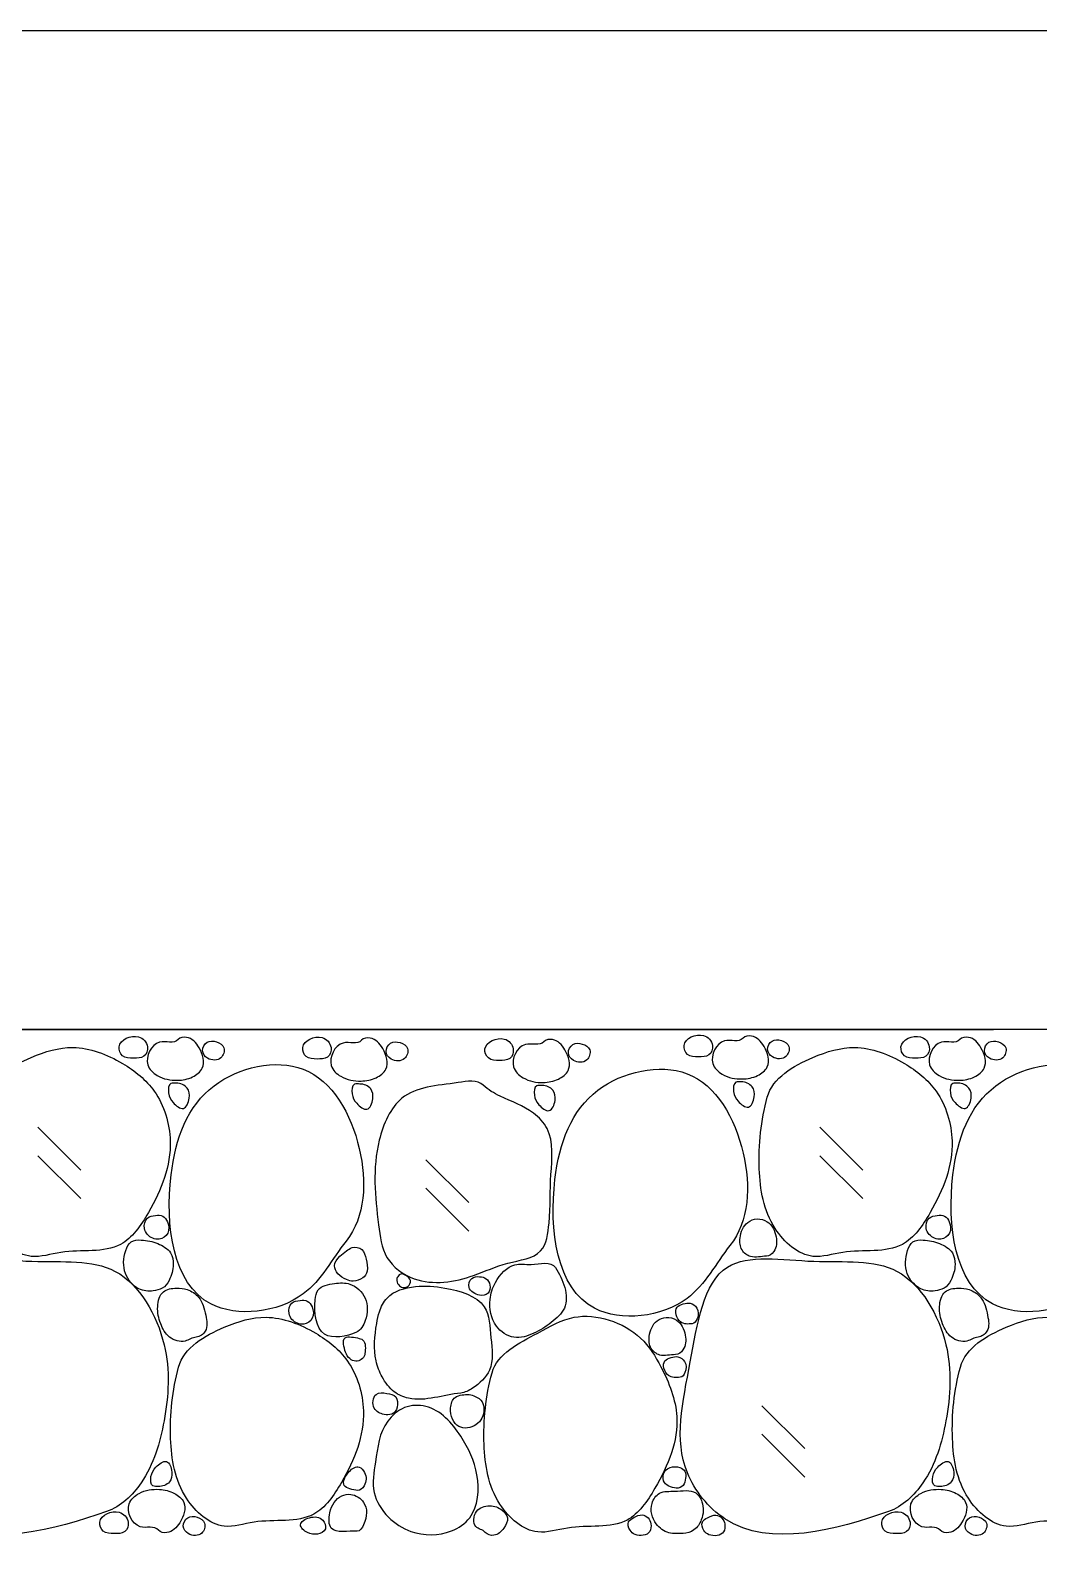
# Model space of a CAD drawing. Header units: metres. Extents: x -81 to 2721, y -139 to -12.
# Drawn here: x 996.509 to 999.348, y -38.815 to -34.522 of the extents above; entities that cross this region are included whole.
import ezdxf

# ---------------------------------------------------------------- set-up
doc = ezdxf.new("R2010")
doc.units = ezdxf.units.M
doc.header["$MEASUREMENT"] = 0
for name, color, linetype in [('HT', 15, 'Continuous'), ('PLAN', 6, 'Continuous'), ('SECTION', 2, 'Continuous')]:
    doc.layers.add(name, color=color, linetype=linetype)

msp = doc.modelspace()

# ---------------------------------------------------------------- linework, layer by layer
msp.add_lwpolyline([(941.2015, -90.9223), (941.2015, -34.5223), (1019.8015, -34.5223), (1019.8015, -77.6862), (997.276, -77.6862), (997.2761, -84.9854), (989.0881, -84.9854), (989.0881, -90.9223)], close=True)
at = {"layer": 'HT'}
for p, q in [((996.5302, -37.6088), (996.6511, -37.7298)), ((996.5302, -37.6088), (996.6511, -37.7298)), ((998.7321, -37.6088), (998.8531, -37.7298)), ((998.7321, -37.6088), (998.8531, -37.7298)), ((996.5302, -37.6893), (996.6511, -37.8102)), ((996.5302, -37.6893), (996.6511, -37.8102)), ((997.6225, -37.7005), (997.7434, -37.8214)), ((997.6225, -37.7005), (997.7434, -37.8214)), ((998.7321, -37.6893), (998.8531, -37.8102)), ((998.7321, -37.6893), (998.8531, -37.8102)), ((997.6225, -37.7809), (997.7434, -37.9019)), ((997.6225, -37.7809), (997.7434, -37.9019)), ((998.5692, -38.3929), (998.6902, -38.5138)), ((998.5692, -38.3929), (998.6902, -38.5138)), ((998.5692, -38.4733), (998.6902, -38.5943)), ((998.5692, -38.4733), (998.6902, -38.5943))]:
    msp.add_line(p, q, dxfattribs=at)
at = {"layer": 'PLAN', "color": 1}
for p, q in [((985.734, -37.3339), (999.2211, -37.3339)), ((986.1172, -37.3339), (999.2211, -37.3339)), ((1002.208, -37.3339), (986.1172, -37.3339))]:
    msp.add_line(p, q, dxfattribs=at)
at = {"layer": 'SECTION', "color": 8}
for points, start_tangent, end_tangent in [([(996.3823, -37.5248), (996.3599, -37.7263), (996.4047, -37.8943), (996.511, -37.9727), (996.5949, -37.9615), (996.7628, -37.9391), (996.8412, -37.8495), (996.9027, -37.6479), (996.8579, -37.508), (996.7684, -37.4296), (996.6285, -37.3848), (996.511, -37.4128), (996.3823, -37.5248)], (-0.266055, -0.963958), (-0.266055, -0.963958)), ([(996.3823, -37.5248), (996.3599, -37.7263), (996.4047, -37.8943), (996.511, -37.9727), (996.5949, -37.9615), (996.7628, -37.9391), (996.8412, -37.8495), (996.9027, -37.6479), (996.8579, -37.508), (996.7684, -37.4296), (996.6285, -37.3848), (996.511, -37.4128), (996.3823, -37.5248)], (-0.266055, -0.963958), (-0.266055, -0.963958)), ([(996.8289, -37.4094), (996.8387, -37.3828), (996.8135, -37.3548), (996.7589, -37.3828), (996.7687, -37.408), (996.7995, -37.415), (996.8289, -37.4094)], (0.849356, 0.527821), (0.849356, 0.527821)), ([(996.8289, -37.4094), (996.8387, -37.3828), (996.8135, -37.3548), (996.7589, -37.3828), (996.7687, -37.408), (996.7995, -37.415), (996.8289, -37.4094)], (0.849356, 0.527821), (0.849356, 0.527821)), ([(996.9248, -37.3623), (996.9489, -37.3562), (996.9842, -37.3856), (996.9932, -37.4433), (996.9656, -37.4675), (996.9233, -37.4771), (996.8664, -37.4637), (996.8395, -37.4333), (996.8727, -37.3701), (996.9248, -37.3623)], (0.652101, 0.758132), (0.652101, 0.758132)), ([(996.9248, -37.3623), (996.9489, -37.3562), (996.9842, -37.3856), (996.9932, -37.4433), (996.9656, -37.4675), (996.9233, -37.4771), (996.8664, -37.4637), (996.8395, -37.4333), (996.8727, -37.3701), (996.9248, -37.3623)], (0.652101, 0.758132), (0.652101, 0.758132)), ([(997.0457, -37.4136), (997.0541, -37.3856), (997.0332, -37.3688), (997.0066, -37.3702), (996.994, -37.394), (997.008, -37.415), (997.0457, -37.4136)], (0.727969, 0.68561), (0.727969, 0.68561)), ([(997.0457, -37.4136), (997.0541, -37.3856), (997.0332, -37.3688), (997.0066, -37.3702), (996.994, -37.394), (997.008, -37.415), (997.0457, -37.4136)], (0.727969, 0.68561), (0.727969, 0.68561)), ([(997.3458, -37.4116), (997.3556, -37.385), (997.3304, -37.357), (997.2759, -37.385), (997.2857, -37.4102), (997.3164, -37.4172), (997.3458, -37.4116)], (0.849356, 0.527821), (0.849356, 0.527821)), ([(997.3458, -37.4116), (997.3556, -37.385), (997.3304, -37.357), (997.2759, -37.385), (997.2857, -37.4102), (997.3164, -37.4172), (997.3458, -37.4116)], (0.849356, 0.527821), (0.849356, 0.527821)), ([(997.4418, -37.3645), (997.4658, -37.3584), (997.5011, -37.3877), (997.5101, -37.4455), (997.4826, -37.4697), (997.4402, -37.4793), (997.3833, -37.4659), (997.3565, -37.4355), (997.3897, -37.3723), (997.4418, -37.3645)], (0.652101, 0.758132), (0.652101, 0.758132)), ([(997.4418, -37.3645), (997.4658, -37.3584), (997.5011, -37.3877), (997.5101, -37.4455), (997.4826, -37.4697), (997.4402, -37.4793), (997.3833, -37.4659), (997.3565, -37.4355), (997.3897, -37.3723), (997.4418, -37.3645)], (0.652101, 0.758132), (0.652101, 0.758132)), ([(997.5627, -37.4158), (997.5711, -37.3878), (997.5501, -37.371), (997.5235, -37.3724), (997.5109, -37.3962), (997.5249, -37.4172), (997.5627, -37.4158)], (0.727969, 0.68561), (0.727969, 0.68561)), ([(997.5627, -37.4158), (997.5711, -37.3878), (997.5501, -37.371), (997.5235, -37.3724), (997.5109, -37.3962), (997.5249, -37.4172), (997.5627, -37.4158)], (0.727969, 0.68561), (0.727969, 0.68561)), ([(997.8591, -37.4156), (997.8689, -37.389), (997.8437, -37.361), (997.7892, -37.389), (997.799, -37.4142), (997.8298, -37.4212), (997.8591, -37.4156)], (0.849356, 0.527821), (0.849356, 0.527821)), ([(997.8591, -37.4156), (997.8689, -37.389), (997.8437, -37.361), (997.7892, -37.389), (997.799, -37.4142), (997.8298, -37.4212), (997.8591, -37.4156)], (0.849356, 0.527821), (0.849356, 0.527821)), ([(997.9551, -37.3685), (997.9791, -37.3624), (998.0144, -37.3917), (998.0234, -37.4495), (997.9959, -37.4737), (997.9535, -37.4833), (997.8966, -37.4699), (997.8698, -37.4395), (997.903, -37.3763), (997.9551, -37.3685)], (0.652101, 0.758132), (0.652101, 0.758132)), ([(997.9551, -37.3685), (997.9791, -37.3624), (998.0144, -37.3917), (998.0234, -37.4495), (997.9959, -37.4737), (997.9535, -37.4833), (997.8966, -37.4699), (997.8698, -37.4395), (997.903, -37.3763), (997.9551, -37.3685)], (0.652101, 0.758132), (0.652101, 0.758132)), ([(998.076, -37.4198), (998.0844, -37.3918), (998.0634, -37.375), (998.0368, -37.3764), (998.0242, -37.4002), (998.0382, -37.4212), (998.076, -37.4198)], (0.727969, 0.68561), (0.727969, 0.68561)), ([(998.076, -37.4198), (998.0844, -37.3918), (998.0634, -37.375), (998.0368, -37.3764), (998.0242, -37.4002), (998.0382, -37.4212), (998.076, -37.4198)], (0.727969, 0.68561), (0.727969, 0.68561)), ([(998.42, -37.4057), (998.4298, -37.3791), (998.4046, -37.3511), (998.3501, -37.3791), (998.3599, -37.4043), (998.3907, -37.4113), (998.42, -37.4057)], (0.849356, 0.527821), (0.849356, 0.527821)), ([(998.42, -37.4057), (998.4298, -37.3791), (998.4046, -37.3511), (998.3501, -37.3791), (998.3599, -37.4043), (998.3907, -37.4113), (998.42, -37.4057)], (0.849356, 0.527821), (0.849356, 0.527821)), ([(998.516, -37.3586), (998.54, -37.3525), (998.5753, -37.3819), (998.5843, -37.4396), (998.5568, -37.4638), (998.5144, -37.4734), (998.4575, -37.46), (998.4307, -37.4296), (998.4639, -37.3664), (998.516, -37.3586)], (0.652101, 0.758132), (0.652101, 0.758132)), ([(998.516, -37.3586), (998.54, -37.3525), (998.5753, -37.3819), (998.5843, -37.4396), (998.5568, -37.4638), (998.5144, -37.4734), (998.4575, -37.46), (998.4307, -37.4296), (998.4639, -37.3664), (998.516, -37.3586)], (0.652101, 0.758132), (0.652101, 0.758132)), ([(998.5843, -37.5248), (998.5619, -37.7263), (998.6067, -37.8943), (998.713, -37.9727), (998.7969, -37.9615), (998.9648, -37.9391), (999.0431, -37.8495), (999.1047, -37.6479), (999.0599, -37.508), (998.9704, -37.4296), (998.8305, -37.3848), (998.713, -37.4128), (998.5843, -37.5248)], (-0.266055, -0.963958), (-0.266055, -0.963958)), ([(998.5843, -37.5248), (998.5619, -37.7263), (998.6067, -37.8943), (998.713, -37.9727), (998.7969, -37.9615), (998.9648, -37.9391), (999.0431, -37.8495), (999.1047, -37.6479), (999.0599, -37.508), (998.9704, -37.4296), (998.8305, -37.3848), (998.713, -37.4128), (998.5843, -37.5248)], (-0.266055, -0.963958), (-0.266055, -0.963958)), ([(998.6369, -37.4099), (998.6453, -37.3819), (998.6243, -37.3651), (998.5977, -37.3665), (998.5851, -37.3903), (998.5991, -37.4113), (998.6369, -37.4099)], (0.727969, 0.68561), (0.727969, 0.68561)), ([(998.6369, -37.4099), (998.6453, -37.3819), (998.6243, -37.3651), (998.5977, -37.3665), (998.5851, -37.3903), (998.5991, -37.4113), (998.6369, -37.4099)], (0.727969, 0.68561), (0.727969, 0.68561)), ([(999.0309, -37.4094), (999.0407, -37.3828), (999.0155, -37.3548), (998.9609, -37.3828), (998.9707, -37.408), (999.0015, -37.415), (999.0309, -37.4094)], (0.849356, 0.527821), (0.849356, 0.527821)), ([(999.0309, -37.4094), (999.0407, -37.3828), (999.0155, -37.3548), (998.9609, -37.3828), (998.9707, -37.408), (999.0015, -37.415), (999.0309, -37.4094)], (0.849356, 0.527821), (0.849356, 0.527821)), ([(999.1268, -37.3623), (999.1509, -37.3562), (999.1861, -37.3856), (999.1951, -37.4433), (999.1676, -37.4675), (999.1253, -37.4771), (999.0684, -37.4637), (999.0415, -37.4333), (999.0747, -37.3701), (999.1268, -37.3623)], (0.652101, 0.758132), (0.652101, 0.758132)), ([(999.1268, -37.3623), (999.1509, -37.3562), (999.1861, -37.3856), (999.1951, -37.4433), (999.1676, -37.4675), (999.1253, -37.4771), (999.0684, -37.4637), (999.0415, -37.4333), (999.0747, -37.3701), (999.1268, -37.3623)], (0.652101, 0.758132), (0.652101, 0.758132)), ([(999.2477, -37.4136), (999.2561, -37.3856), (999.2351, -37.3688), (999.2086, -37.3702), (999.196, -37.394), (999.21, -37.415), (999.2477, -37.4136)], (0.727969, 0.68561), (0.727969, 0.68561)), ([(999.2477, -37.4136), (999.2561, -37.3856), (999.2351, -37.3688), (999.2086, -37.3702), (999.196, -37.394), (999.21, -37.415), (999.2477, -37.4136)], (0.727969, 0.68561), (0.727969, 0.68561)), ([(997.398, -37.9296), (997.4352, -37.6692), (997.2772, -37.4459), (997.0262, -37.4924), (996.9053, -37.7436), (997.0169, -38.1063), (997.2772, -38.0784), (997.398, -37.9296)], (0.620927, 0.783869), (0.620927, 0.783869)), ([(997.398, -37.9296), (997.4352, -37.6692), (997.2772, -37.4459), (997.0262, -37.4924), (996.9053, -37.7436), (997.0169, -38.1063), (997.2772, -38.0784), (997.398, -37.9296)], (0.620927, 0.783869), (0.620927, 0.783869)), ([(999.6, -37.9296), (999.6372, -37.6692), (999.4791, -37.4459), (999.2281, -37.4924), (999.1073, -37.7436), (999.2188, -38.1063), (999.4791, -38.0784), (999.6, -37.9296)], (0.620927, 0.783869), (0.620927, 0.783869)), ([(999.6, -37.9296), (999.6372, -37.6692), (999.4791, -37.4459), (999.2281, -37.4924), (999.1073, -37.7436), (999.2188, -38.1063), (999.4791, -38.0784), (999.6, -37.9296)], (0.620927, 0.783869), (0.620927, 0.783869)), ([(998.4791, -37.9422), (998.5163, -37.6818), (998.3583, -37.4585), (998.1073, -37.505), (997.9864, -37.7562), (998.098, -38.1189), (998.3583, -38.091), (998.4791, -37.9422)], (0.620927, 0.783869), (0.620927, 0.783869)), ([(998.4791, -37.9422), (998.5163, -37.6818), (998.3583, -37.4585), (998.1073, -37.505), (997.9864, -37.7562), (998.098, -38.1189), (998.3583, -38.091), (998.4791, -37.9422)], (0.620927, 0.783869), (0.620927, 0.783869)), ([(996.9202, -37.4854), (996.9504, -37.4992), (996.9564, -37.5274), (996.9399, -37.5562), (996.9111, -37.5397), (996.8981, -37.5126), (996.9047, -37.4862), (996.9202, -37.4854)], (0.99974, 0.022805), (0.99974, 0.022805)), ([(997.4371, -37.4876), (997.4674, -37.5013), (997.4733, -37.5296), (997.4568, -37.5584), (997.428, -37.5419), (997.4151, -37.5148), (997.4217, -37.4884), (997.4371, -37.4876)], (0.99974, 0.022805), (0.99974, 0.022805)), ([(997.7845, -37.4909), (997.8319, -37.5219), (997.9259, -37.5693), (997.9642, -37.613), (997.9751, -37.7423), (997.9696, -37.8789), (997.946, -37.9572), (997.8537, -37.9918), (997.7572, -38.0264), (997.5897, -38.0355), (997.5133, -37.9754), (997.4896, -37.8843), (997.4915, -37.6457), (997.5552, -37.5274), (997.7135, -37.4836), (997.7845, -37.4909)], (0.72472, -0.689043), (0.72472, -0.689043)), ([(997.7845, -37.4909), (997.8319, -37.5219), (997.9259, -37.5693), (997.9642, -37.613), (997.9751, -37.7423), (997.9696, -37.8789), (997.946, -37.9572), (997.8537, -37.9918), (997.7572, -38.0264), (997.5897, -38.0355), (997.5133, -37.9754), (997.4896, -37.8843), (997.4915, -37.6457), (997.5552, -37.5274), (997.7135, -37.4836), (997.7845, -37.4909)], (0.72472, -0.689043), (0.72472, -0.689043)), ([(997.9504, -37.4916), (997.9807, -37.5053), (997.9866, -37.5336), (997.9701, -37.5624), (997.9413, -37.5459), (997.9284, -37.5188), (997.935, -37.4924), (997.9504, -37.4916)], (0.99974, 0.022805), (0.99974, 0.022805)), ([(998.5113, -37.4817), (998.5416, -37.4955), (998.5475, -37.5237), (998.531, -37.5525), (998.5022, -37.536), (998.4893, -37.5089), (998.4959, -37.4825), (998.5113, -37.4817)], (0.99974, 0.022805), (0.99974, 0.022805)), ([(999.1221, -37.4854), (999.1524, -37.4992), (999.1583, -37.5274), (999.1419, -37.5562), (999.1131, -37.5397), (999.1001, -37.5126), (999.1067, -37.4862), (999.1221, -37.4854)], (0.99974, 0.022805), (0.99974, 0.022805)), ([(996.8715, -37.9244), (996.8957, -37.9072), (996.895, -37.8759), (996.8817, -37.8594), (996.8613, -37.8575), (996.8383, -37.8651), (996.8301, -37.8938), (996.8536, -37.9218), (996.8715, -37.9244)], (0.998772, 0.049548), (0.998772, 0.049548)), ([(996.8715, -37.9244), (996.8957, -37.9072), (996.895, -37.8759), (996.8817, -37.8594), (996.8613, -37.8575), (996.8383, -37.8651), (996.8301, -37.8938), (996.8536, -37.9218), (996.8715, -37.9244)], (0.998772, 0.049548), (0.998772, 0.049548)), ([(999.0734, -37.9244), (999.0976, -37.9072), (999.097, -37.8759), (999.0836, -37.8594), (999.0632, -37.8575), (999.0403, -37.8651), (999.032, -37.8938), (999.0556, -37.9218), (999.0734, -37.9244)], (0.998772, 0.049548), (0.998772, 0.049548)), ([(999.0734, -37.9244), (999.0976, -37.9072), (999.097, -37.8759), (999.0836, -37.8594), (999.0632, -37.8575), (999.0403, -37.8651), (999.032, -37.8938), (999.0556, -37.9218), (999.0734, -37.9244)], (0.998772, 0.049548), (0.998772, 0.049548)), ([(998.5819, -37.9722), (998.6027, -37.9591), (998.6092, -37.9176), (998.5841, -37.875), (998.5557, -37.8673), (998.5295, -37.8771), (998.5077, -37.9208), (998.5132, -37.9547), (998.5372, -37.9733), (998.5819, -37.9722)], (0.99992, -0.012618), (0.99992, -0.012618)), ([(998.5819, -37.9722), (998.6027, -37.9591), (998.6092, -37.9176), (998.5841, -37.875), (998.5557, -37.8673), (998.5295, -37.8771), (998.5077, -37.9208), (998.5132, -37.9547), (998.5372, -37.9733), (998.5819, -37.9722)], (0.99992, -0.012618), (0.99992, -0.012618)), ([(996.8801, -38.0621), (996.8995, -38.0402), (996.9112, -37.9957), (996.9037, -37.9629), (996.8675, -37.9368), (996.8213, -37.9267), (996.7927, -37.9318), (996.7776, -37.9561), (996.7767, -38.0209), (996.8146, -38.0638), (996.8549, -38.0697), (996.8801, -38.0621)], (0.905133, 0.425129), (0.905133, 0.425129)), ([(996.8801, -38.0621), (996.8995, -38.0402), (996.9112, -37.9957), (996.9037, -37.9629), (996.8675, -37.9368), (996.8213, -37.9267), (996.7927, -37.9318), (996.7776, -37.9561), (996.7767, -38.0209), (996.8146, -38.0638), (996.8549, -38.0697), (996.8801, -38.0621)], (0.905133, 0.425129), (0.905133, 0.425129)), ([(999.0821, -38.0621), (999.1014, -38.0402), (999.1132, -37.9957), (999.1056, -37.9629), (999.0695, -37.9368), (999.0233, -37.9267), (998.9947, -37.9318), (998.9796, -37.9561), (998.9787, -38.0209), (999.0165, -38.0638), (999.0569, -38.0697), (999.0821, -38.0621)], (0.905133, 0.425129), (0.905133, 0.425129)), ([(999.0821, -38.0621), (999.1014, -38.0402), (999.1132, -37.9957), (999.1056, -37.9629), (999.0695, -37.9368), (999.0233, -37.9267), (998.9947, -37.9318), (998.9796, -37.9561), (998.9787, -38.0209), (999.0165, -38.0638), (999.0569, -38.0697), (999.0821, -38.0621)], (0.905133, 0.425129), (0.905133, 0.425129)), ([(996.7237, -38.6908), (996.8208, -38.6099), (996.8855, -38.4358), (996.8855, -38.2213), (996.748, -38.0148), (996.5133, -37.9865), (996.2706, -38.0027), (996.1654, -38.2699), (996.1573, -38.5815), (996.2625, -38.7111), (996.7237, -38.6908)], (0.945091, 0.326807), (0.945091, 0.326807)), ([(996.7237, -38.6908), (996.8208, -38.6099), (996.8855, -38.4358), (996.8855, -38.2213), (996.748, -38.0148), (996.5133, -37.9865), (996.2706, -38.0027), (996.1654, -38.2699), (996.1573, -38.5815), (996.2625, -38.7111), (996.7237, -38.6908)], (0.945091, 0.326807), (0.945091, 0.326807)), ([(997.445, -38.0335), (997.4571, -38.0144), (997.4545, -37.9806), (997.4424, -37.9532), (997.415, -37.9481), (997.3997, -37.9571), (997.38, -37.9724), (997.3654, -37.9991), (997.3749, -38.0214), (997.3997, -38.038), (997.4182, -38.0425), (997.445, -38.0335)], (0.86599, 0.500061), (0.86599, 0.500061)), ([(997.445, -38.0335), (997.4571, -38.0144), (997.4545, -37.9806), (997.4424, -37.9532), (997.415, -37.9481), (997.3997, -37.9571), (997.38, -37.9724), (997.3654, -37.9991), (997.3749, -38.0214), (997.3997, -38.038), (997.4182, -38.0425), (997.445, -38.0335)], (0.86599, 0.500061), (0.86599, 0.500061)), ([(997.9875, -38.004), (997.919, -37.9951), (997.8734, -37.9964), (997.8189, -38.0458), (997.8037, -38.094), (997.8214, -38.1688), (997.8709, -38.2005), (997.9266, -38.1891), (997.9761, -38.1587), (998.0128, -38.1181), (997.9875, -38.004)], (-0.543444, 0.839445), (-0.543444, 0.839445)), ([(997.9875, -38.004), (997.919, -37.9951), (997.8734, -37.9964), (997.8189, -38.0458), (997.8037, -38.094), (997.8214, -38.1688), (997.8709, -38.2005), (997.9266, -38.1891), (997.9761, -38.1587), (998.0128, -38.1181), (997.9875, -38.004)], (-0.543444, 0.839445), (-0.543444, 0.839445)), ([(998.9257, -38.6908), (999.0228, -38.6099), (999.0875, -38.4358), (999.0875, -38.2213), (998.9499, -38.0148), (998.7153, -37.9865), (998.4726, -38.0027), (998.3674, -38.2699), (998.3593, -38.5815), (998.4645, -38.7111), (998.9257, -38.6908)], (0.945091, 0.326807), (0.945091, 0.326807)), ([(998.9257, -38.6908), (999.0228, -38.6099), (999.0875, -38.4358), (999.0875, -38.2213), (998.9499, -38.0148), (998.7153, -37.9865), (998.4726, -38.0027), (998.3674, -38.2699), (998.3593, -38.5815), (998.4645, -38.7111), (998.9257, -38.6908)], (0.945091, 0.326807), (0.945091, 0.326807)), ([(997.5407, -38.041), (997.5434, -38.0298), (997.5524, -38.0224), (997.5662, -38.0266), (997.5794, -38.041), (997.5725, -38.0569), (997.5619, -38.0606), (997.5481, -38.0553), (997.5407, -38.041)], (-0.13316, 0.991095), (-0.13316, 0.991095)), ([(997.5407, -38.041), (997.5434, -38.0298), (997.5524, -38.0224), (997.5662, -38.0266), (997.5794, -38.041), (997.5725, -38.0569), (997.5619, -38.0606), (997.5481, -38.0553), (997.5407, -38.041)], (-0.13316, 0.991095), (-0.13316, 0.991095)), ([(997.774, -38.0822), (997.798, -38.0759), (997.803, -38.0538), (997.7923, -38.0355), (997.774, -38.0298), (997.7519, -38.0349), (997.7443, -38.0601), (997.774, -38.0822)], (0.964379, -0.264523), (0.964379, -0.264523)), ([(997.774, -38.0822), (997.798, -38.0759), (997.803, -38.0538), (997.7923, -38.0355), (997.774, -38.0298), (997.7519, -38.0349), (997.7443, -38.0601), (997.774, -38.0822)], (0.964379, -0.264523), (0.964379, -0.264523)), ([(996.9759, -38.2), (997.0012, -38.1832), (997.0028, -38.1386), (996.9827, -38.0873), (996.9507, -38.0663), (996.9205, -38.0621), (996.8835, -38.0722), (996.8675, -38.1142), (996.8759, -38.1622), (996.9011, -38.2), (996.9448, -38.211), (996.9759, -38.2)], (0.99786, 0.06539), (0.99786, 0.06539)), ([(996.9759, -38.2), (997.0012, -38.1832), (997.0028, -38.1386), (996.9827, -38.0873), (996.9507, -38.0663), (996.9205, -38.0621), (996.8835, -38.0722), (996.8675, -38.1142), (996.8759, -38.1622), (996.9011, -38.2), (996.9448, -38.211), (996.9759, -38.2)], (0.99786, 0.06539), (0.99786, 0.06539)), ([(997.427, -38.1864), (997.4518, -38.1533), (997.4518, -38.0904), (997.4088, -38.0506), (997.3658, -38.049), (997.3195, -38.0672), (997.3112, -38.0953), (997.3377, -38.1914), (997.427, -38.1864)], (0.911355, 0.411621), (0.911355, 0.411621)), ([(997.427, -38.1864), (997.4518, -38.1533), (997.4518, -38.0904), (997.4088, -38.0506), (997.3658, -38.049), (997.3195, -38.0672), (997.3112, -38.0953), (997.3377, -38.1914), (997.427, -38.1864)], (0.911355, 0.411621), (0.911355, 0.411621)), ([(997.7208, -38.3574), (997.7541, -38.3437), (997.8019, -38.2925), (997.8062, -38.202), (997.7874, -38.1149), (997.6764, -38.0619), (997.5936, -38.0576), (997.5134, -38.0901), (997.4921, -38.1285), (997.4844, -38.1618), (997.4827, -38.2669), (997.4997, -38.3121), (997.5339, -38.354), (997.574, -38.3719), (997.7208, -38.3574)], (0.996022, 0.089109), (0.996022, 0.089109)), ([(997.7208, -38.3574), (997.7541, -38.3437), (997.8019, -38.2925), (997.8062, -38.202), (997.7874, -38.1149), (997.6764, -38.0619), (997.5936, -38.0576), (997.5134, -38.0901), (997.4921, -38.1285), (997.4844, -38.1618), (997.4827, -38.2669), (997.4997, -38.3121), (997.5339, -38.354), (997.574, -38.3719), (997.7208, -38.3574)], (0.996022, 0.089109), (0.996022, 0.089109)), ([(999.1779, -38.2), (999.2031, -38.1832), (999.2048, -38.1386), (999.1846, -38.0873), (999.1527, -38.0663), (999.1224, -38.0621), (999.0855, -38.0722), (999.0695, -38.1142), (999.0779, -38.1622), (999.1031, -38.2), (999.1468, -38.211), (999.1779, -38.2)], (0.99786, 0.06539), (0.99786, 0.06539)), ([(999.1779, -38.2), (999.2031, -38.1832), (999.2048, -38.1386), (999.1846, -38.0873), (999.1527, -38.0663), (999.1224, -38.0621), (999.0855, -38.0722), (999.0695, -38.1142), (999.0779, -38.1622), (999.1031, -38.2), (999.1468, -38.211), (999.1779, -38.2)], (0.99786, 0.06539), (0.99786, 0.06539)), ([(997.2787, -38.1635), (997.3029, -38.1463), (997.3023, -38.1151), (997.2889, -38.0985), (997.2685, -38.0966), (997.2456, -38.1043), (997.2373, -38.133), (997.2609, -38.161), (997.2787, -38.1635)], (0.998772, 0.049548), (0.998772, 0.049548)), ([(997.2787, -38.1635), (997.3029, -38.1463), (997.3023, -38.1151), (997.2889, -38.0985), (997.2685, -38.0966), (997.2456, -38.1043), (997.2373, -38.133), (997.2609, -38.161), (997.2787, -38.1635)], (0.998772, 0.049548), (0.998772, 0.049548)), ([(998.3732, -38.1622), (998.3868, -38.1486), (998.3856, -38.118), (998.3669, -38.1044), (998.3477, -38.1067), (998.3301, -38.1157), (998.3403, -38.1571), (998.3732, -38.1622)], (0.992998, 0.118128), (0.992998, 0.118128)), ([(998.3732, -38.1622), (998.3868, -38.1486), (998.3856, -38.118), (998.3669, -38.1044), (998.3477, -38.1067), (998.3301, -38.1157), (998.3403, -38.1571), (998.3732, -38.1622)], (0.992998, 0.118128), (0.992998, 0.118128)), ([(996.9264, -38.2841), (996.904, -38.4856), (996.9488, -38.6536), (997.0551, -38.732), (997.139, -38.7208), (997.3069, -38.6984), (997.3852, -38.6088), (997.4468, -38.4073), (997.402, -38.2673), (997.3125, -38.1889), (997.1726, -38.1441), (997.0551, -38.1721), (996.9264, -38.2841)], (-0.266055, -0.963958), (-0.266055, -0.963958)), ([(996.9264, -38.2841), (996.904, -38.4856), (996.9488, -38.6536), (997.0551, -38.732), (997.139, -38.7208), (997.3069, -38.6984), (997.3852, -38.6088), (997.4468, -38.4073), (997.402, -38.2673), (997.3125, -38.1889), (997.1726, -38.1441), (997.0551, -38.1721), (996.9264, -38.2841)], (-0.266055, -0.963958), (-0.266055, -0.963958)), ([(997.8092, -38.3005), (997.7868, -38.502), (997.8315, -38.67), (997.9379, -38.7484), (998.0218, -38.7372), (998.1897, -38.7148), (998.268, -38.6252), (998.3296, -38.4236), (998.2848, -38.2837), (998.2274, -38.2029), (998.0402, -38.1442), (997.9379, -38.1885), (997.8092, -38.3005)], (-0.266055, -0.963958), (-0.266055, -0.963958)), ([(997.8092, -38.3005), (997.7868, -38.502), (997.8315, -38.67), (997.9379, -38.7484), (998.0218, -38.7372), (998.1897, -38.7148), (998.268, -38.6252), (998.3296, -38.4236), (998.2848, -38.2837), (998.2274, -38.2029), (998.0402, -38.1442), (997.9379, -38.1885), (997.8092, -38.3005)], (-0.266055, -0.963958), (-0.266055, -0.963958)), ([(998.3262, -38.2492), (998.3469, -38.2361), (998.3535, -38.1946), (998.3284, -38.152), (998.3, -38.1443), (998.2738, -38.1542), (998.2519, -38.1979), (998.2574, -38.2317), (998.2814, -38.2503), (998.3262, -38.2492)], (0.99992, -0.012618), (0.99992, -0.012618)), ([(998.3262, -38.2492), (998.3469, -38.2361), (998.3535, -38.1946), (998.3284, -38.152), (998.3, -38.1443), (998.2738, -38.1542), (998.2519, -38.1979), (998.2574, -38.2317), (998.2814, -38.2503), (998.3262, -38.2492)], (0.99992, -0.012618), (0.99992, -0.012618)), ([(999.1284, -38.2841), (999.106, -38.4856), (999.1508, -38.6536), (999.2571, -38.732), (999.341, -38.7208), (999.5089, -38.6984), (999.5872, -38.6088), (999.6488, -38.4073), (999.604, -38.2673), (999.5145, -38.1889), (999.3746, -38.1441), (999.2571, -38.1721), (999.1284, -38.2841)], (-0.266055, -0.963958), (-0.266055, -0.963958)), ([(999.1284, -38.2841), (999.106, -38.4856), (999.1508, -38.6536), (999.2571, -38.732), (999.341, -38.7208), (999.5089, -38.6984), (999.5872, -38.6088), (999.6488, -38.4073), (999.604, -38.2673), (999.5145, -38.1889), (999.3746, -38.1441), (999.2571, -38.1721), (999.1284, -38.2841)], (-0.266055, -0.963958), (-0.266055, -0.963958)), ([(997.4513, -38.2464), (997.4456, -38.2082), (997.4303, -38.2024), (997.3927, -38.205), (997.3921, -38.2254), (997.4125, -38.2636), (997.4297, -38.2674), (997.4513, -38.2464)], (0.098675, 0.99512), (0.098675, 0.99512)), ([(997.4513, -38.2464), (997.4456, -38.2082), (997.4303, -38.2024), (997.3927, -38.205), (997.3921, -38.2254), (997.4125, -38.2636), (997.4297, -38.2674), (997.4513, -38.2464)], (0.098675, 0.99512), (0.098675, 0.99512)), ([(998.3389, -38.3131), (998.3525, -38.2995), (998.3514, -38.2689), (998.3327, -38.2553), (998.3135, -38.2576), (998.2959, -38.2666), (998.3061, -38.308), (998.3389, -38.3131)], (0.992998, 0.118128), (0.992998, 0.118128)), ([(998.3389, -38.3131), (998.3525, -38.2995), (998.3514, -38.2689), (998.3327, -38.2553), (998.3135, -38.2576), (998.2959, -38.2666), (998.3061, -38.308), (998.3389, -38.3131)], (0.992998, 0.118128), (0.992998, 0.118128)), ([(997.5266, -38.4165), (997.5419, -38.3971), (997.5378, -38.3684), (997.5133, -38.3582), (997.4826, -38.3613), (997.4775, -38.4001), (997.5051, -38.4175), (997.5266, -38.4165)], (0.943752, 0.330653), (0.943752, 0.330653)), ([(997.5266, -38.4165), (997.5419, -38.3971), (997.5378, -38.3684), (997.5133, -38.3582), (997.4826, -38.3613), (997.4775, -38.4001), (997.5051, -38.4175), (997.5266, -38.4165)], (0.943752, 0.330653), (0.943752, 0.330653)), ([(997.7803, -38.4277), (997.7864, -38.4032), (997.7811, -38.3819), (997.7619, -38.3668), (997.7447, -38.3618), (997.7247, -38.3627), (997.7051, -38.3696), (997.6924, -38.3991), (997.6981, -38.431), (997.7157, -38.4514), (997.7639, -38.4465), (997.7803, -38.4277)], (0.442163, 0.896935), (0.442163, 0.896935)), ([(997.7803, -38.4277), (997.7864, -38.4032), (997.7811, -38.3819), (997.7619, -38.3668), (997.7447, -38.3618), (997.7247, -38.3627), (997.7051, -38.3696), (997.6924, -38.3991), (997.6981, -38.431), (997.7157, -38.4514), (997.7639, -38.4465), (997.7803, -38.4277)], (0.442163, 0.896935), (0.442163, 0.896935)), ([(997.5152, -38.4368), (997.5626, -38.3985), (997.6226, -38.3949), (997.7209, -38.4787), (997.7665, -38.588), (997.7464, -38.7082), (997.6951, -38.7456), (997.5807, -38.7466), (997.5171, -38.7063), (997.477, -38.6371), (997.4807, -38.5515), (997.5152, -38.4368)], (0.602579, 0.798059), (0.602579, 0.798059)), ([(997.5152, -38.4368), (997.5626, -38.3985), (997.6226, -38.3949), (997.7209, -38.4787), (997.7665, -38.588), (997.7464, -38.7082), (997.6951, -38.7456), (997.5807, -38.7466), (997.5171, -38.7063), (997.477, -38.6371), (997.4807, -38.5515), (997.5152, -38.4368)], (0.602579, 0.798059), (0.602579, 0.798059)), ([(996.8696, -38.6202), (996.9004, -38.6076), (996.9074, -38.5796), (996.892, -38.5502), (996.8626, -38.5656), (996.8486, -38.5922), (996.8542, -38.6188), (996.8696, -38.6202)], (0.998153, -0.060755), (0.998153, -0.060755)), ([(996.8696, -38.6202), (996.9004, -38.6076), (996.9074, -38.5796), (996.892, -38.5502), (996.8626, -38.5656), (996.8486, -38.5922), (996.8542, -38.6188), (996.8696, -38.6202)], (0.998153, -0.060755), (0.998153, -0.060755)), ([(997.4307, -38.6314), (997.4489, -38.6188), (997.4503, -38.581), (997.4349, -38.5656), (997.4069, -38.5782), (997.3929, -38.6174), (997.4307, -38.6314)], (0.99098, -0.134007), (0.99098, -0.134007)), ([(997.4307, -38.6314), (997.4489, -38.6188), (997.4503, -38.581), (997.4349, -38.5656), (997.4069, -38.5782), (997.3929, -38.6174), (997.4307, -38.6314)], (0.99098, -0.134007), (0.99098, -0.134007)), ([(998.3279, -38.6251), (998.3478, -38.6172), (998.3541, -38.5973), (998.3525, -38.5775), (998.3382, -38.5672), (998.3105, -38.5672), (998.297, -38.5767), (998.2922, -38.6045), (998.3279, -38.6251)], (0.997189, -0.074925), (0.997189, -0.074925)), ([(998.3279, -38.6251), (998.3478, -38.6172), (998.3541, -38.5973), (998.3525, -38.5775), (998.3382, -38.5672), (998.3105, -38.5672), (998.297, -38.5767), (998.2922, -38.6045), (998.3279, -38.6251)], (0.997189, -0.074925), (0.997189, -0.074925)), ([(999.0716, -38.6202), (999.1024, -38.6076), (999.1094, -38.5796), (999.094, -38.5502), (999.0646, -38.5656), (999.0506, -38.5922), (999.0562, -38.6188), (999.0716, -38.6202)], (0.998153, -0.060755), (0.998153, -0.060755)), ([(999.0716, -38.6202), (999.1024, -38.6076), (999.1094, -38.5796), (999.094, -38.5502), (999.0646, -38.5656), (999.0506, -38.5922), (999.0562, -38.6188), (999.0716, -38.6202)], (0.998153, -0.060755), (0.998153, -0.060755)), ([(996.8696, -38.7433), (996.8934, -38.7503), (996.9298, -38.7223), (996.941, -38.665), (996.9144, -38.6398), (996.8724, -38.6286), (996.8151, -38.6398), (996.7871, -38.6692), (996.8179, -38.7335), (996.8696, -38.7433)], (0.622839, -0.78235), (0.622839, -0.78235)), ([(996.8696, -38.7433), (996.8934, -38.7503), (996.9298, -38.7223), (996.941, -38.665), (996.9144, -38.6398), (996.8724, -38.6286), (996.8151, -38.6398), (996.7871, -38.6692), (996.8179, -38.7335), (996.8696, -38.7433)], (0.622839, -0.78235), (0.622839, -0.78235)), ([(998.347, -38.7529), (998.3779, -38.7426), (998.3985, -38.714), (998.4001, -38.6632), (998.3827, -38.6386), (998.3239, -38.6338), (998.2811, -38.6394), (998.2597, -38.668), (998.2716, -38.7259), (998.3073, -38.7505), (998.347, -38.7529)], (0.999972, 0.007512), (0.999972, 0.007512)), ([(998.347, -38.7529), (998.3779, -38.7426), (998.3985, -38.714), (998.4001, -38.6632), (998.3827, -38.6386), (998.3239, -38.6338), (998.2811, -38.6394), (998.2597, -38.668), (998.2716, -38.7259), (998.3073, -38.7505), (998.347, -38.7529)], (0.999972, 0.007512), (0.999972, 0.007512)), ([(999.0716, -38.7433), (999.0954, -38.7503), (999.1318, -38.7223), (999.143, -38.665), (999.1164, -38.6398), (999.0744, -38.6286), (999.017, -38.6398), (998.9891, -38.6692), (999.0198, -38.7335), (999.0716, -38.7433)], (0.622839, -0.78235), (0.622839, -0.78235)), ([(999.0716, -38.7433), (999.0954, -38.7503), (999.1318, -38.7223), (999.143, -38.665), (999.1164, -38.6398), (999.0744, -38.6286), (999.017, -38.6398), (998.9891, -38.6692), (999.0198, -38.7335), (999.0716, -38.7433)], (0.622839, -0.78235), (0.622839, -0.78235)), ([(997.4293, -38.7461), (997.4475, -38.7279), (997.4475, -38.665), (997.4111, -38.6426), (997.3859, -38.6468), (997.3523, -38.6943), (997.3565, -38.7377), (997.4293, -38.7461)], (0.998042, -0.062555), (0.998042, -0.062555)), ([(997.4293, -38.7461), (997.4475, -38.7279), (997.4475, -38.665), (997.4111, -38.6426), (997.3859, -38.6468), (997.3523, -38.6943), (997.3565, -38.7377), (997.4293, -38.7461)], (0.998042, -0.062555), (0.998042, -0.062555)), ([(996.7745, -38.7475), (996.7843, -38.7209), (996.7591, -38.6929), (996.7045, -38.7209), (996.7143, -38.7461), (996.7451, -38.7531), (996.7745, -38.7475)], (0.849356, 0.527821), (0.849356, 0.527821)), ([(996.7745, -38.7475), (996.7843, -38.7209), (996.7591, -38.6929), (996.7045, -38.7209), (996.7143, -38.7461), (996.7451, -38.7531), (996.7745, -38.7475)], (0.849356, 0.527821), (0.849356, 0.527821)), ([(996.9914, -38.7517), (996.9997, -38.7237), (996.9788, -38.7069), (996.9522, -38.7083), (996.9396, -38.7321), (996.9536, -38.7531), (996.9914, -38.7517)], (0.727969, 0.68561), (0.727969, 0.68561)), ([(996.9914, -38.7517), (996.9997, -38.7237), (996.9788, -38.7069), (996.9522, -38.7083), (996.9396, -38.7321), (996.9536, -38.7531), (996.9914, -38.7517)], (0.727969, 0.68561), (0.727969, 0.68561)), ([(997.3174, -38.7545), (997.3397, -38.7391), (997.3327, -38.7153), (997.295, -38.7083), (997.2698, -38.7279), (997.2894, -38.7503), (997.3174, -38.7545)], (0.998757, 0.04985), (0.998757, 0.04985)), ([(997.3174, -38.7545), (997.3397, -38.7391), (997.3327, -38.7153), (997.295, -38.7083), (997.2698, -38.7279), (997.2894, -38.7503), (997.3174, -38.7545)], (0.998757, 0.04985), (0.998757, 0.04985)), ([(997.7901, -38.7496), (997.8146, -38.7578), (997.8422, -38.7374), (997.8524, -38.7088), (997.8381, -38.6873), (997.8024, -38.675), (997.7656, -38.6904), (997.7635, -38.7333), (997.7901, -38.7496)], (0.627173, -0.77888), (0.627173, -0.77888)), ([(997.7901, -38.7496), (997.8146, -38.7578), (997.8422, -38.7374), (997.8524, -38.7088), (997.8381, -38.6873), (997.8024, -38.675), (997.7656, -38.6904), (997.7635, -38.7333), (997.7901, -38.7496)], (0.627173, -0.77888), (0.627173, -0.77888)), ([(998.2565, -38.7251), (998.2486, -38.7084), (998.2319, -38.7005), (998.2081, -38.7077), (998.1938, -38.7196), (998.1978, -38.7434), (998.2121, -38.7553), (998.2533, -38.7474), (998.2565, -38.7251)], (-0.097631, 0.995223), (-0.097631, 0.995223)), ([(998.2565, -38.7251), (998.2486, -38.7084), (998.2319, -38.7005), (998.2081, -38.7077), (998.1938, -38.7196), (998.1978, -38.7434), (998.2121, -38.7553), (998.2533, -38.7474), (998.2565, -38.7251)], (-0.097631, 0.995223), (-0.097631, 0.995223)), ([(998.4644, -38.7259), (998.4564, -38.7092), (998.4398, -38.7013), (998.416, -38.7084), (998.4017, -38.7204), (998.4057, -38.7442), (998.42, -38.7561), (998.4612, -38.7481), (998.4644, -38.7259)], (-0.097631, 0.995223), (-0.097631, 0.995223)), ([(998.4644, -38.7259), (998.4564, -38.7092), (998.4398, -38.7013), (998.416, -38.7084), (998.4017, -38.7204), (998.4057, -38.7442), (998.42, -38.7561), (998.4612, -38.7481), (998.4644, -38.7259)], (-0.097631, 0.995223), (-0.097631, 0.995223)), ([(998.9765, -38.7475), (998.9863, -38.7209), (998.9611, -38.6929), (998.9065, -38.7209), (998.9163, -38.7461), (998.9471, -38.7531), (998.9765, -38.7475)], (0.849356, 0.527821), (0.849356, 0.527821)), ([(998.9765, -38.7475), (998.9863, -38.7209), (998.9611, -38.6929), (998.9065, -38.7209), (998.9163, -38.7461), (998.9471, -38.7531), (998.9765, -38.7475)], (0.849356, 0.527821), (0.849356, 0.527821)), ([(999.1933, -38.7517), (999.2017, -38.7237), (999.1807, -38.7069), (999.1542, -38.7083), (999.1416, -38.7321), (999.1556, -38.7531), (999.1933, -38.7517)], (0.727969, 0.68561), (0.727969, 0.68561)), ([(999.1933, -38.7517), (999.2017, -38.7237), (999.1807, -38.7069), (999.1542, -38.7083), (999.1416, -38.7321), (999.1556, -38.7531), (999.1933, -38.7517)], (0.727969, 0.68561), (0.727969, 0.68561))]:
    msp.add_spline(points, degree=3, dxfattribs=dict(at, start_tangent=start_tangent, end_tangent=end_tangent))

doc.saveas('drawing.dxf')
